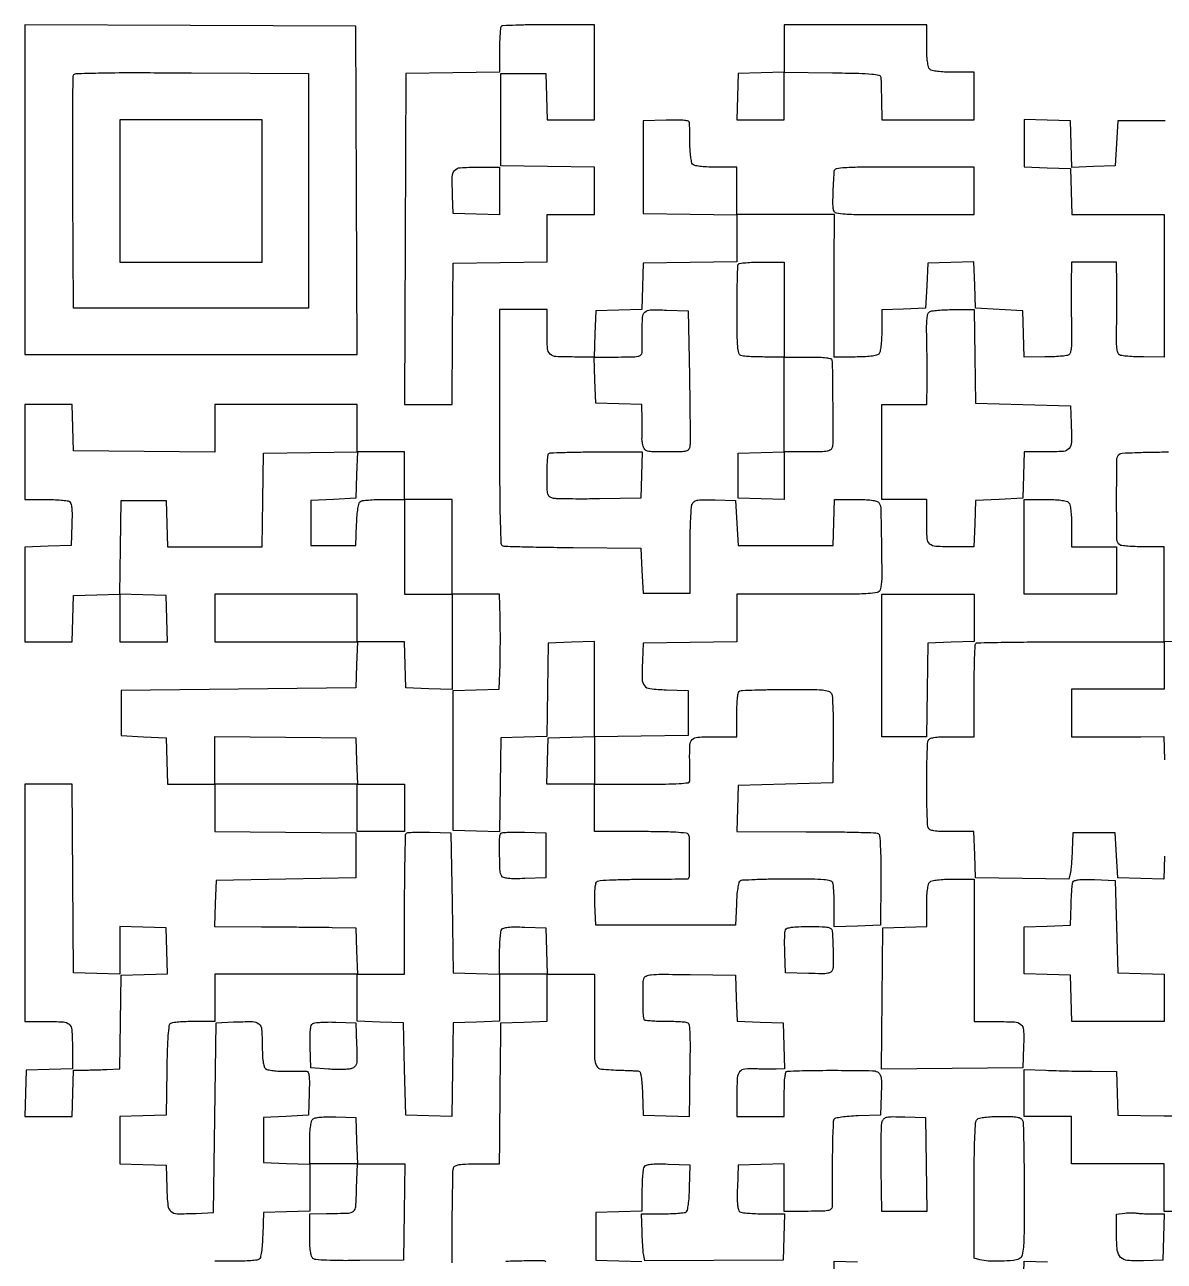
# Model space of a CAD drawing. Extents: x 156 to 936, y 100 to 969.
# Drawn here: x 155.9 to 612.1, y 474 to 969 of the extents above; entities that cross this region are included whole.
import ezdxf

# ---------------------------------------------------------------- set-up
doc = ezdxf.new("R2010")
doc.units = 0

msp = doc.modelspace()

# ---------------------------------------------------------------- linework, layer by layer
for points in [[(156, 903.007138), (156, 837), (222.50719, 837), (289.014379, 837), (288.75719, 902.75), (288.5, 968.5), (222.25, 968.757138), (156, 969.014276)], [(194, 902.5), (194, 874), (222.5, 874), (251, 874), (251, 902.5), (251, 931), (222.5, 931), (194, 931)], [(536, 731.537526), (536, 722.075052), (526.75, 721.787526), (517.5, 721.5), (517.227935, 702.75), (516.955869, 684), (507.977935, 684), (499, 684), (499, 712.5), (499, 741), (517.5, 741), (536, 741)], [(288.787526, 674.25), (289.075052, 665), (298.537526, 665), (308, 665), (308, 655.5), (308, 646), (298.5, 646), (289, 646), (289, 655.5), (289, 665), (260.5, 665), (232, 665), (232, 674.514866), (232, 684.029732), (260.25, 683.764866), (288.5, 683.5)]]:
    msp.add_lwpolyline(points, close=True)
for points in [[(346.666667, 968.333333, 0.174642), (346.400825, 967.768066, 0.005895), (346.195833, 965.27419, 0.0105), (346.048335, 962.28013, 0.007056), (346, 958.855399), (346, 950.044131), (327.25, 949.772065), (308.5, 949.5), (308.242862, 883.25), (307.985724, 817), (317.477288, 817), (326.968853, 817), (327.234427, 845.25), (327.5, 873.5), (346.25, 873.772065), (365, 874.044131), (365, 883.522065), (365, 893), (374.5, 893), (384, 893), (384, 902.477935), (384, 911.955869), (365.25, 912.227935), (346.5, 912.5), (346.5, 931), (346.5, 949.5), (355.5, 949.5), (364.5, 949.5), (364.787526, 940.25), (365.075052, 931), (374.537526, 931), (384, 931), (384, 950), (384, 969), (365.666667, 969, 0.0034), (358.591013, 968.951878, 0.005368), (352.522917, 968.804167, 0.001621), (347.281849, 968.603258, 0.188134)], [(460, 959.537526), (460, 950.075052), (450.75, 949.787526), (441.5, 949.5), (441.212474, 940.25), (440.924948, 931), (450.462474, 931), (460, 931), (460, 940.521593), (460, 950.043186), (479.25, 949.771593, -0.002407), (489.837029, 949.571244, -0.016852), (494.994183, 949.274706, -0.030017), (497.897771, 948.832445, -0.328645), (498.63465, 948, -0.014308), (498.693088, 947.041814, -0.001319), (498.763631, 944.664062, -0.001701), (498.830636, 941.827544, -0.001333), (498.88465, 938.75), (499, 931), (517.5, 931), (536, 931), (536, 940.5), (536, 950), (527.7, 950, -0.011084), (524.171507, 950.07823, -0.020332), (521.306878, 950.322289, -0.021091), (519.139671, 950.689458, -0.144849), (518.2, 951.2, -0.144849), (517.689458, 952.139671, -0.021091), (517.322289, 954.306878, -0.020332), (517.07823, 957.171507, -0.011084), (517, 960.7), (517, 969), (488.5, 969), (460, 969)], [(269.5, 902.5), (269.5, 855.5), (222.5, 855.5), (175.5, 855.5), (175.239372, 901.5, -0.000997), (175.174287, 919.225103, -0.001596), (175.197198, 934.357597, -0.000282), (175.267665, 947.72814, -0.090314), (175.461789, 948.759906, -0.301449), (176.45055, 949.464468, -0.003096), (185.402033, 949.70934, -0.005599), (198.68089, 949.841585, -0.001079), (222.722417, 949.759906), (269.5, 949.5)], [(346, 902.462474), (346, 892.924948), (336.75, 893.212474), (327.5, 893.5), (327.199088, 900.479083, -0.012322), (327.058134, 908.11956, -0.176722), (327.990719, 910.627338, -0.202101), (330.267676, 911.772817, -0.01682), (337.019052, 912), (346, 912)], [(479.878719, 910.25, 0.004152), (479.51852, 904.341581, 0.008962), (479.360641, 899.788509, 0.009339), (479.367251, 896.378209, 0.066565), (479.619246, 894.75, 0.281379), (480.754934, 893.721858, 0.031442), (484.369175, 893.270277, 0.014068), (491.171411, 893.043658, 0.001292), (508.067388, 893), (536, 893), (536, 902.5), (536, 912), (508, 912, 0.001237), (490.937567, 911.95778, 0.014301), (484.248842, 911.733292, 0.033889), (480.78491, 911.280774, 0.338048)], [(460, 855), (460, 836), (469.5, 836, -0.006842), (474.021287, 835.938129, -0.025622), (476.852049, 835.71517, -0.038468), (478.595692, 835.349479, -0.317136), (479.073527, 834.75, -0.012317), (479.285296, 828.546118, -0.0017), (479.363914, 815.636794, -0.000559), (479.385857, 801.68313, -0.05648), (479.167683, 799.75, -0.195667), (478.524071, 798.83241, -0.099245), (477.189386, 798.307307, -0.038925), (474.668381, 798.056461, -0.005341), (469.383369, 798), (460, 798), (460, 788.462474), (460, 778.924948), (450.75, 779.212474), (441.5, 779.5), (441.5, 788.5), (441.5, 797.5), (450.75, 797.787526), (460, 798.075052), (460, 817.037526), (460, 836), (452.081787, 836, -0.006892), (448.936552, 836.043356, -0.008754), (446.035564, 836.174211, -0.00712), (443.617751, 836.360326, -0.068944), (442.61809, 836.593058, -0.249737), (441.776368, 837.562638, -0.035249), (441.354065, 840.265408, -0.01854), (441.127703, 845.032304, -0.002685), (441.079032, 854.757688, -0.002744), (441.118806, 861.552996, -0.004262), (441.235231, 867.413001, -0.001371), (441.392841, 872.473969, -0.130661), (441.601747, 873.16463, -0.228282), (442.122665, 873.497311, -0.007844), (444.592788, 873.75461, -0.013297), (447.595167, 873.939519, -0.00873), (451.059017, 874), (460, 874)], [(422, 828.5, -0.001299), (422.168411, 818.374174, -0.001911), (422.259257, 809.476562, -0.000883), (422.294296, 801.894655, -0.035999), (422.180449, 800.25, -0.127993), (421.655355, 798.992928, -0.172025), (420.630981, 798.322086, -0.055338), (418.526186, 798.050076, -0.00449), (412.949501, 798, -0.004703), (407.380008, 798.052393, -0.055142), (405.230292, 798.331226, -0.158617), (404.123964, 799.015278, -0.114625), (403.457209, 800.314471, -0.015141), (403.248099, 801.269182, -0.015674), (403.099904, 802.223877, -0.015567), (403.023508, 803.056277, -0.062768), (403.056578, 803.564471, 0.042727), (403.122935, 804.194415, 0.002724), (403.149103, 806.050103, 0.003979), (403.15064, 808.264703, 0.002949), (403.118421, 810.712474), (403, 816.924948), (393.75, 817.212474), (384.5, 817.5), (384.212474, 826.75), (383.924948, 836), (393.462474, 836, 0.0048), (398.932131, 836.052505, 0.040209), (401.389756, 836.29803, 0.11765), (402.597247, 836.828841, 0.222408), (403.08234, 837.75, 0.009141), (403.111709, 838.771764, 0.0015), (403.126441, 840.748438, 0.00165), (403.129118, 843.074545, 0.001456), (403.116842, 845.5, -0.014278), (403.247849, 851.864475, -0.191961), (404.198525, 853.945925, -0.187666), (406.330382, 854.8273, -0.013549), (412.829377, 854.787775), (421.5, 854.5)], [(536.227935, 836.25), (536.5, 817.5), (555.5, 817), (574.5, 816.5), (574.800912, 809.520917, -0.012303), (574.942101, 801.883746, -0.176255), (574.011851, 799.374694, -0.202443), (571.739673, 798.228106, -0.016964), (565.018474, 798), (556.075052, 798), (555.787526, 788.75), (555.5, 779.5), (546, 779), (536.5, 778.5), (536.212474, 769.25), (535.924948, 760), (528.044262, 760, -0.011491), (520.592092, 760.171283, -0.175559), (518.249844, 761.143776, -0.19511), (517.199102, 763.350994, -0.014732), (517, 770.106989), (517, 779), (508, 779), (499, 779), (499, 798), (499, 817), (508, 817), (517, 817), (517.122144, 825.75, 0.003161), (517.152891, 829.776166, 0.001758), (517.142088, 834.684163, 0.001753), (517.096273, 839.651677, 0.002836), (517.018516, 843.876937, -0.007207), (516.974178, 848.467306, -0.026256), (517.140898, 851.375954, -0.040433), (517.500978, 853.242428, -0.18574), (518.146372, 854.111625, -0.108779), (519.077129, 854.449377, -0.010133), (521.519328, 854.721909, -0.012647), (524.477933, 854.916196, -0.009605), (527.727935, 854.984687), (535.955869, 855)], [(402.787526, 788.75), (402.5, 779.5), (386, 779.214485, -0.003332), (379.515656, 779.145502, -0.004581), (373.685938, 779.175744, -0.002978), (368.797256, 779.275019, -0.053901), (367.25, 779.483537, -0.115926), (366.001996, 780.121378, -0.156008), (365.33433, 781.191128, -0.056809), (365.054753, 783.250115, -0.005365), (365, 788.352385, -0.007476), (365.048358, 791.586583, -0.011049), (365.195833, 794.42018, -0.00648), (365.401212, 796.773409, -0.173043), (365.666667, 797.333333, -0.188158), (366.281948, 797.603267, -0.001615), (371.53394, 797.804167, -0.005358), (377.61415, 797.951879, -0.003394), (384.704192, 798), (403.075052, 798)], [(573.8, 777.8, -0.144849), (574.310542, 776.860329, -0.021091), (574.677711, 774.693122, -0.020332), (574.92177, 771.828493, -0.011084), (575, 768.3), (575, 760), (584, 760), (593, 760), (593, 750.5), (593, 741), (574.5, 741), (556, 741), (556, 760), (556, 779), (564.3, 779, -0.011084), (567.828493, 778.92177, -0.020332), (570.693122, 778.677711, -0.021091), (572.860329, 778.310542, -0.144849)], [(478.861676, 701.25, -0.108731), (479.225454, 699.949608, -0.004363), (479.459449, 695.020313, -0.007491), (479.598992, 689.140351, -0.005214), (479.587821, 682.5), (479.381921, 665.5), (460.440961, 665), (441.5, 664.5), (441.212474, 655.25), (440.924948, 646), (468.712474, 645.984687, -0.00247), (479.444467, 645.925767, -0.003878), (488.666004, 645.758058, -0.001092), (496.674163, 645.532768, -0.138583), (497.618602, 645.234687, -0.229654), (498.150965, 644.342901, -0.008345), (498.435357, 640.287683, -0.011156), (498.609975, 634.659338, -0.003823), (498.618602, 626.5), (498.5, 608.5), (489.25, 608.212474), (480, 607.924948), (480, 615.880687, 0.007017), (479.955617, 619.042924, 0.008872), (479.821697, 621.964077, 0.007277), (479.631102, 624.399219, 0.068543), (479.393011, 625.418213, 0.246285), (478.408688, 626.284025, 0.038231), (475.762807, 626.716578, 0.019024), (471.032352, 626.941825, 0.002601), (461.143011, 626.984687, 0.004048), (454.29448, 626.923303, 0.006099), (448.328362, 626.748704, 0.002697), (443.258651, 626.511016, 0.129194), (442.293967, 626.202843, 0.192561), (441.763838, 625.466763, 0.02067), (441.333008, 623.36687, 0.020911), (440.994333, 620.539342, 0.010674), (440.793967, 616.968156), (440.5, 608.5), (412.5, 608.5), (384.5, 608.5), (384.206902, 616.914347, -0.008487), (384.135459, 620.917502, -0.027242), (384.278289, 623.579644, -0.039598), (384.610113, 625.331198, -0.18944), (385.206902, 626.131369, -0.125638), (386.227836, 626.453414, -0.003021), (391.229846, 626.701493, -0.006422), (397.135267, 626.882668, -0.004298), (403.894701, 626.945056, 0.001602), (410.58507, 626.97073, 0.002604), (416.26721, 627.040335, 0.000386), (421.300863, 627.132107, 0.193978), (421.587278, 627.253945, 0.196488), (422.037923, 628.327701, 0.002455), (422.071466, 635.911942, 0.003217), (422.019939, 643.357997, 0.135882), (421.578708, 644.872648, 0.235786), (420.703688, 645.414087, 0.00804), (416.557804, 645.725271, 0.010977), (410.805371, 645.93755, 0.003733), (402.440983, 646), (384, 646), (384, 655.5), (384, 665), (374.462474, 665), (364.924948, 665), (365.212474, 674.25), (365.5, 683.5), (374.75, 683.787526), (384, 684.075052), (384, 674.537526), (384, 665), (403, 665, 0.002951), (412.447298, 665.055759, 0.013371), (417.95173, 665.268026, 0.014014), (421.485167, 665.598693, 0.351985), (422.119981, 666.25, 0.02173), (422.161772, 667.049288, 0.001995), (422.171305, 669.036892, 0.002574), (422.16101, 671.408296, 0.002014), (422.126219, 673.981974, -0.014127), (422.197334, 680.624495, -0.18781), (423.155368, 682.827221, -0.185653), (425.355606, 683.815393, -0.01375), (432.067388, 684), (441, 684), (441, 692.916667, -0.008266), (441.067874, 697.021966, -0.024717), (441.299188, 699.819848, -0.032039), (441.668333, 701.679382, -0.236055), (442.25, 702.337719, -0.086477), (443.205998, 702.542485, -0.001724), (448.189665, 702.717133, -0.004048), (454.027323, 702.854257, -0.002701), (460.714816, 702.921053, -0.002482), (470.788958, 702.917253, -0.021625), (475.25831, 702.699946, -0.052073), (477.691448, 702.217155, -0.197895)], [(156, 617.5), (156, 570), (163.918213, 570, -0.011384), (171.397656, 569.829682, -0.174757), (173.745668, 568.860252, -0.195866), (174.79962, 566.658129, -0.014889), (175, 559.930537), (175, 551.075052), (165.75, 550.787526), (156.5, 550.5), (156.212474, 541.25), (155.924948, 532), (165.424948, 532), (174.924948, 532), (175.212474, 541.25), (175.5, 550.5), (179.5, 550.54094, 0.002864), (181.403048, 550.571318, 0.001349), (183.860706, 550.631265, 0.001337), (186.434215, 550.707871, 0.001884), (188.727935, 550.79094), (193.955869, 551), (194.227935, 569.75), (194.5, 588.5), (203.787023, 588.788016), (213.074046, 589.076031), (212.787023, 598.288016), (212.5, 607.5), (203.25, 607.787526), (194, 608.075052), (194, 598.5), (194, 588.924948), (184.75, 589.212474), (175.5, 589.5), (175.237975, 627.25), (174.97595, 665), (165.487975, 665), (156, 665)], [(364.5, 636.5), (364.5, 627.5), (356.085653, 627.206902, -0.008519), (352.085459, 627.135766, -0.027159), (349.4185, 627.278749, -0.039341), (347.659703, 627.610638, -0.187221), (346.850966, 628.206902, -0.132115), (346.196599, 630.302816, -0.007818), (346.033661, 637.012925, -0.006174), (346.059, 643.850027, -0.194743), (346.702644, 645.369311, -0.179987), (347.290922, 645.638564, -0.007016), (349.709672, 645.781547, -0.011703), (352.626528, 645.84459, -0.007913), (355.952644, 645.785977), (364.5, 645.5)], [(536, 598.5), (536, 570), (543.75, 569.986345, -0.009685), (552.11045, 569.809648, -0.162901), (554.660624, 568.839646, -0.214263), (555.765, 566.622987, -0.018341), (555.78709, 560.123669), (555.5, 551.5), (527.2344, 551.2344), (498.9688, 550.9688), (499.2344, 579.2344), (499.5, 607.5), (508.25, 607.788933), (517, 608.077866), (517, 616.338933, -0.011162), (517.078348, 619.8482, -0.020382), (517.32263, 622.701574, -0.021133), (517.68998, 624.86205, -0.144676), (518.2, 625.8, -0.144849), (519.139671, 626.310542, -0.021091), (521.306878, 626.677711, -0.020332), (524.171507, 626.92177, -0.011084), (527.7, 627), (536, 627)], [(593, 608), (593.5, 589.5), (602.75, 589.212474), (612, 588.924948), (612, 579.462474), (612, 570), (593.537526, 570), (575.075052, 570), (574.787526, 579.25), (574.5, 588.5), (565.25, 588.787526), (556, 589.075052), (556, 598.5), (556, 607.924948), (565.25, 608.212474), (574.5, 608.5), (574.769726, 616.5, -0.004856), (574.906924, 619.658206, -0.006435), (575.096669, 622.529142, -0.004718), (575.308686, 624.923964, -0.062009), (575.503958, 625.790697, -0.236137), (576.136155, 626.393451, -0.045966), (577.725013, 626.725324, -0.029219), (580.255094, 626.866208, -0.00809), (584.234232, 626.790697), (592.5, 626.5)], [(479.140325, 606.25, -0.008813), (479.434524, 601.540594, -0.008272), (479.570509, 596.723205, -0.006297), (479.566613, 592.477703, -0.062282), (479.32175, 590.713519, -0.180729), (478.65417, 589.77825, -0.110215), (477.375554, 589.276814, -0.041249), (474.953511, 589.102747, -0.00513), (469.671034, 589.213519), (460.5, 589.5), (460.205027, 597.411609, -0.006569), (460.129541, 600.539392, -0.008656), (460.147568, 603.392336, -0.006579), (460.235027, 605.7687, -0.079281), (460.423642, 606.661609, -0.228749), (461.106941, 607.304101, -0.041413), (462.854544, 607.698735, -0.027242), (465.620517, 607.933967, -0.007593), (469.968615, 608, -0.005271), (475.104723, 607.945858, -0.041888), (477.463998, 607.697673, -0.117782), (478.643539, 607.166641, -0.211385)], [(288.789077, 560.740106, -0.004786), (288.917495, 555.256924, -0.055067), (288.710778, 553.114247, -0.152164), (288.068186, 551.960612, -0.106338), (286.789077, 551.178684, -0.064478), (285.476858, 550.901691, -0.013354), (283.116166, 550.777523, -0.013825), (280.34779, 550.782524, -0.012645), (277.5, 550.938578), (270.5, 551.5), (270.206902, 559.914347, -0.008557), (270.136131, 563.911022, -0.02706), (270.279299, 566.583734, -0.03904), (270.61127, 568.351173, -0.184607), (271.206902, 569.17015, -0.118191), (272.102078, 569.488416, -0.010843), (274.470153, 569.689286, -0.01353), (277.341672, 569.792355, -0.010196), (280.5, 569.755803), (288.5, 569.5)], [(288.787526, 522.25), (289.075052, 513), (298.559119, 513), (308.043186, 513), (307.771593, 493.75), (307.5, 474.5), (290.059087, 474.285999, -0.004306), (282.398845, 474.257989, -0.010385), (276.733702, 474.403766, -0.008096), (272.515232, 474.668561, -0.154677), (271.309087, 475.158444, -0.155417), (270.71566, 476.084872, -0.030982), (270.321487, 478.035446, -0.024503), (270.075167, 480.812899, -0.009865), (270, 484.622445), (270, 493), (276.75, 493.09854, 0.005115), (285.590265, 493.31807, 0.167952), (287.553727, 494.074789, 0.204816), (288.447907, 495.852254, 0.008176), (288.786212, 503.25), (289.072424, 513), (279.536212, 513), (270, 513), (270, 521.3, -0.010869), (270.078193, 524.896692, -0.021373), (270.324495, 527.746533, -0.023516), (270.70151, 529.866807, -0.141534), (271.236619, 530.836619, -0.141627), (272.215618, 531.376564, -0.030081), (274.156875, 531.694801, -0.024175), (276.863904, 531.841129, -0.010354), (280.486619, 531.786619), (288.5, 531.5)], [(516.772065, 512.75), (517.044131, 494), (508.067659, 494), (499.091188, 494), (498.795594, 511.070289, -0.004172), (498.735641, 517.753264, -0.005897), (498.802102, 523.704994, -0.003537), (498.952225, 528.702015, -0.079909), (499.232839, 530.111008, -0.133792), (499.985209, 531.160284, -0.125201), (501.18462, 531.715619, -0.049108), (503.369639, 531.904818, -0.005847), (508.232839, 531.79072), (516.5, 531.5)], [(555.393011, 530.418213, -0.0852), (555.637884, 529.187599, -0.001182), (555.821697, 521.55106, -0.003278), (555.956081, 512.679139, -0.002147), (556, 502.453396, -0.001294), (555.957271, 485.939667, -0.016315), (555.721862, 479.715275, -0.044853), (555.199984, 476.482961, -0.210446), (554.065741, 475.035184, -0.10127), (551.688819, 474.327055, -0.015526), (546.736312, 474.046219, -0.018012), (541.669106, 474.099047, -0.0539), (538.25, 474.630286), (536, 475.233263), (536, 502.416631, -0.002283), (536.059429, 515.434032, -0.008281), (536.272072, 523.708871, -0.006471), (536.589716, 529.457878, -0.181262), (537.2, 530.8, -0.144372), (538.134923, 531.309096, -0.021205), (540.283644, 531.676767, -0.02047), (543.117343, 531.921443, -0.0113), (546.593011, 532, -0.007619), (550.858247, 531.935, -0.03686), (553.266754, 531.683212, -0.073109), (554.680141, 531.208851, -0.185749)], [(607.119313, 493), (612.075052, 493), (611.787526, 483.75), (611.5, 474.5), (603.839522, 474.231907, -0.024989), (597.397024, 474.328456, -0.181328), (594.622969, 475.579637, -0.175687), (593.307856, 478.369456, -0.023174), (593, 485.00807), (593, 492.873283), (596.25, 493.270761, -0.01345), (597.591945, 493.398357, -0.013519), (598.936525, 493.453332, -0.013445), (600.109633, 493.438008, -0.051509), (600.831787, 493.334119, 0.041783), (601.627547, 493.203829, 0.006421), (603.228111, 493.098147, 0.007134), (605.124308, 493.024495, 0.006139)]]:
    msp.add_lwpolyline(points, format="xyb", close=True)
for points in [[(612.5, 930.5), (593.5, 930.5), (593, 921.5), (592.5, 912.5), (583.788034, 912.211622), (575.076067, 911.923244), (574.788034, 921.211622), (574.5, 930.5), (565.25, 930.787526), (556, 931.075052), (556, 921.575052), (556, 912.075052), (565.25, 911.787526), (574.5, 911.5), (574.787526, 902.25), (575.075052, 893), (593.537526, 893), (612, 893), (612, 864.5), (612, 836), (603.75, 836.015313, -0.00958), (600.491543, 836.083802, -0.012622), (597.525809, 836.278091, -0.010099), (595.077688, 836.550601, -0.108865), (594.146372, 836.888375, -0.18574), (593.500978, 837.757572, -0.040433), (593.140898, 839.624046, -0.026256), (592.974178, 842.532694, -0.007207), (593.018516, 847.123063, 0.002836), (593.096273, 851.348323, 0.001753), (593.142088, 856.315837, 0.001758), (593.152891, 861.223834, 0.003161), (593.122144, 865.25), (593, 874), (584, 874), (575, 874), (574.877856, 865.25, 0.003161), (574.847109, 861.223834, 0.001758), (574.857912, 856.315837, 0.001753), (574.903727, 851.348323, 0.002836), (574.981484, 847.123063, -0.007207), (575.025822, 842.532694, -0.026256), (574.859102, 839.624046, -0.040433), (574.499022, 837.757572, -0.18574), (573.853628, 836.888375, -0.108718), (572.923264, 836.550638, -0.010157), (570.485214, 836.278091, -0.012665), (567.531603, 836.083805, -0.009623), (564.287526, 836.015313), (556.075052, 836), (555.787526, 845.25), (555.5, 854.5), (546, 855), (536.5, 855.5), (536.211984, 864.787023), (535.923969, 874.074046), (526.711984, 873.787023), (517.5, 873.5), (517, 864.5), (516.5, 855.5), (507.75, 855.211067), (499, 854.922134), (499, 846.661067, -0.011162), (498.921652, 843.1518, -0.020382), (498.67737, 840.298426, -0.021133), (498.31002, 838.13795, -0.144676), (497.8, 837.2, -0.144849), (496.860329, 836.689458, -0.021091), (494.693122, 836.322289, -0.020332), (491.828493, 836.07823, -0.011084), (488.3, 836), (480, 836), (479.933948, 845.25, -0.001558), (479.914517, 850.07687, -0.000466), (479.914668, 857.4375, -0.000467), (479.930247, 865.701619, -0.000505), (479.961067, 873.75), (480.054238, 893), (460.527119, 893), (441, 893), (441, 902.5), (441, 912), (432.622445, 912, -0.010064), (428.905213, 912.074829, -0.023137), (426.118174, 912.316568, -0.027089), (424.126315, 912.693346, -0.167651), (423.264184, 913.25, -0.120683), (422.876269, 914.10699, -0.014242), (422.548019, 916.189062, -0.016374), (422.30573, 918.728006, -0.012737), (422.203334, 921.5, 0.000617), (422.168142, 924.274857, 0.000797), (422.128639, 926.821961, 0.000601), (422.089555, 928.957028, 0.007074), (422.061595, 929.787526, 0.313675), (421.587276, 930.404117, 0.050089), (420.014074, 930.73463, 0.028139), (417.322691, 930.871254, 0.006383), (412.75, 930.787526), (403.5, 930.5), (403.5, 912), (403.5, 893.5), (422.25, 893.227935), (441, 892.955869), (441, 883.5), (441, 874.044131), (422.25, 873.772065), (403.5, 873.5), (403.212964, 864.287036), (402.925929, 855.074071), (393.712964, 854.787036), (384.5, 854.5), (384.212474, 845.25), (383.924948, 836), (376.044262, 836, -0.011491), (368.592092, 836.171283, -0.175559), (366.249844, 837.143776, -0.19511), (365.199102, 839.350994, -0.014732), (365, 846.106989), (365, 855), (355.5, 855), (346, 855), (346, 807.968615, 0.001074), (346.052061, 783.738912, 0.005628), (346.259373, 770.410711, 0.003161), (346.556375, 761.449761, 0.299757), (347.274276, 760.448245, 0.084693), (348.285587, 760.245952, 0.000753), (356.098353, 760.035445, 0.002574), (365.092717, 759.852978, 0.001656), (375.524276, 759.72963), (402.5, 759.5), (403, 750.5), (403.5, 741.5), (412.882952, 741.5), (422.265903, 741.5), (422.262189, 758.5, -0.005073), (422.328138, 765.143138, -0.007258), (422.531903, 771.031925, -0.00427), (422.816725, 775.967527, -0.103319), (423.185578, 777.289532, -0.138643), (424.050363, 778.211272, -0.094968), (425.404877, 778.709349, -0.042842), (427.726723, 778.889347, -0.006765), (432.306341, 778.789532), (440.5, 778.5), (441, 769.5), (441.5, 760.5), (460.5, 760.5), (479.5, 760.5), (479.787526, 769.75), (480.075052, 779), (488.415081, 779, -0.010009), (492.179714, 778.924631, -0.024154), (494.953192, 778.679, -0.02991), (496.913713, 778.288855, -0.156724), (497.829332, 777.705642, -0.168924), (498.598566, 775.649762, -0.002003), (498.880797, 761.060689, -0.003906), (498.985352, 747.168642, -0.069654), (498.365513, 742.75, -0.284591), (497.232079, 741.71959, -0.030732), (493.559079, 741.269786, -0.013841), (486.647734, 741.043486, -0.001263), (469.432612, 741), (441, 741), (441, 731.522065), (441, 722.044131), (422.25, 721.772065), (403.5, 721.5), (403.199088, 714.520917, 0.012477), (403.062458, 706.988791, 0.170867), (403.97509, 704.45151, 0.198326), (406.222155, 703.237089, 0.017722), (412.759315, 702.788797), (421.5, 702.5), (421.5, 693.5), (421.5, 684.5), (402.75, 684.227935), (384, 683.955869), (384, 703.015461), (384, 722.075052), (374.75, 721.787526), (365.5, 721.5), (365.228072, 702.787236), (364.956143, 684.074471), (355.728072, 683.787236), (346.5, 683.5), (346.227798, 664.712768), (345.955596, 645.925536), (336.727798, 646.212768), (327.5, 646.5), (327.5, 674.5), (327.5, 702.5), (336.684374, 702.786657), (345.868749, 703.073315), (346.184374, 712.960666, 0.004679), (346.284634, 717.405461, 0.002928), (346.322824, 722.609681, 0.002938), (346.300292, 727.736868, 0.00535), (346.212474, 731.924009), (345.924948, 741), (336.462474, 741), (327, 741), (327, 760), (327, 779), (317.5, 779), (308, 779), (308, 788.5), (308, 798), (298.5, 798), (289, 798), (289, 807.5), (289, 817), (260.5, 817), (232, 817), (232, 807.484427), (232, 797.968853), (203.75, 798.234427), (175.5, 798.5), (175.212474, 807.75), (174.924948, 817), (165.462474, 817), (156, 817), (156, 798), (156, 779), (164.25, 778.984687, -0.00917), (167.504112, 778.918959, -0.012203), (170.45641, 778.732898, -0.00954), (172.894283, 778.472467, -0.110402), (173.793098, 778.149034, -0.187221), (174.389362, 777.340297, -0.039341), (174.721251, 775.5815, -0.027159), (174.864234, 772.914541, -0.008519), (174.793098, 768.914347), (174.5, 760.5), (165.25, 760.212474), (156, 759.924948), (156, 740.962474), (156, 722), (165.462474, 722), (174.924948, 722), (175.212474, 731.25), (175.5, 740.5), (184.75, 740.787526), (194, 741.075052), (194, 731.537526), (194, 722), (203.537526, 722), (213.075052, 722), (212.787526, 731.25), (212.5, 740.5), (203.253567, 740.787479), (194.007134, 741.074957), (194.253567, 759.787479), (194.5, 778.5), (203.5, 778.5), (212.5, 778.5), (212.787526, 769.25), (213.075052, 760), (232.015461, 760), (250.955869, 760), (251.227935, 778.75), (251.5, 797.5), (270.28782, 797.772204), (289.075639, 798.044409), (288.78782, 788.772204), (288.5, 779.5), (279.5, 779), (270.5, 778.5), (270.5, 769.5), (270.5, 760.5), (279.5, 760.5), (288.5, 760.5), (288.793967, 768.968156, -0.010674), (288.994333, 772.539342, -0.020911), (289.333008, 775.36687, -0.02067), (289.763838, 777.466763, -0.192561), (290.293967, 778.202843, -0.112667), (291.145071, 778.505619, -0.008725), (293.569165, 778.748704, -0.011582), (296.502124, 778.922928, -0.008579), (299.75, 778.984687), (308, 779), (308, 760), (308, 741), (317.5, 741), (327, 741), (327, 721.962474), (327, 702.924948), (317.75, 703.212474), (308.5, 703.5), (308.212474, 712.75), (307.924948, 722), (298.462474, 722), (289, 722), (289, 731.5), (289, 741), (260.5, 741), (232, 741), (232, 731.5), (232, 722), (260.537526, 722), (289.075052, 722), (288.787526, 712.75), (288.5, 703.5), (241.5, 703), (194.5, 702.5), (194.5, 693.5), (194.5, 684.5), (203.5, 684), (212.5, 683.5), (212.787526, 674.25), (213.075052, 665), (222.537526, 665), (232, 665), (232, 655.515573), (232, 646.031147), (260.25, 645.765573), (288.5, 645.5), (288.5, 636.5), (288.5, 627.5), (260.5, 627), (232.5, 626.5), (232.212474, 617.25), (231.924948, 608), (250.712474, 607.920976, -0.000609), (258.602103, 607.878178, -0.000549), (266.771789, 607.814941, -0.000549), (274.096585, 607.742156, -0.00174), (279, 607.670976), (288.5, 607.5), (288.787526, 598.25), (289.075052, 589), (260.537526, 589), (232, 589), (232, 579.5), (232, 570), (223.75, 569.984687, 0.008715), (220.500689, 569.922014, 0.011727), (217.563274, 569.745063, 0.008914), (215.136111, 569.497985, 0.11214), (214.273912, 569.190449, 0.223435), (213.660091, 568.222567, 0.01141), (213.268756, 564.426015, 0.01247), (212.965306, 558.909881, 0.003691), (212.773912, 550.455762), (212.5, 532.5), (203.25, 532.212474), (194, 531.924948), (194, 522.5), (194, 513.075052), (203.25, 512.787526), (212.5, 512.5), (212.787398, 503.259666, 0.015944), (213.22487, 496.32236, 0.194276), (214.42727, 494.005037, 0.177011), (216.955531, 493.059164, 0.012814), (224.534186, 493.195758), (231.5, 493.5), (232, 531.5), (232.5, 569.5), (239.479083, 569.800912, -0.012016), (247.060593, 569.94543, -0.168764), (249.591721, 569.051937, -0.207706), (250.756383, 566.855132, -0.019477), (251, 560.603393, 0.009648), (251.074937, 556.720334, 0.025942), (251.32441, 553.970172, 0.03494), (251.733262, 552.072341, 0.150121), (252.359516, 551.116592, 0.125122), (253.277886, 550.68, 0.01831), (255.331739, 550.352328, 0.019592), (257.853449, 550.144036, 0.01517), (260.609516, 550.108492, -0.001828), (263.342516, 550.146172, -0.002354), (265.854544, 550.159794, -0.001796), (267.959751, 550.15374, -0.020507), (268.788933, 550.114346, -0.298927), (269.401384, 549.629701, -0.052069), (269.733857, 548.117241, -0.029423), (269.871352, 545.550078, -0.006922), (269.788933, 541.25), (269.5, 532.5), (260.5, 532), (251.5, 531.5), (251.5, 522.5), (251.5, 513.5), (260.75, 513.212474), (270, 512.924948), (270, 503.5), (270, 494.075052), (260.75, 493.787526), (251.5, 493.5), (251.207902, 484.532999, -0.009786), (251.008289, 480.707636, -0.020298), (250.673305, 477.737125, -0.020215), (250.24575, 475.552989, -0.195149), (249.707902, 474.798312, -0.112618), (248.855762, 474.495093, -0.008743), (246.431384, 474.251635, -0.011595), (243.498009, 474.077158, -0.008591), (240.25, 474.015313), (232, 474)], [(621.75, 721.786212), (612, 722.072424), (612, 741.036212), (612, 760), (603.75, 760.015313, -0.008542), (600.502515, 760.076824, -0.011542), (597.570769, 760.250305, -0.008674), (595.147499, 760.492303, -0.112812), (594.299427, 760.793782, -0.253353), (593.128919, 762.894726, -0.003074), (593.03399, 779.002639, -0.003075), (593.137129, 795.110156, -0.253191), (594.30867, 797.21193, -0.12988), (595.266767, 797.516736, -0.002493), (600.510984, 797.751373, -0.005855), (606.669781, 797.923978, -0.003868), (613.75, 797.984687)], [(327, 473.418213, -0.001558), (327.043843, 487.491593, -0.002435), (327.178303, 499.603225, -0.00066), (327.360793, 510.155181, -0.087168), (327.606989, 511.418213, -0.192406), (328.346128, 512.217093, -0.06988), (329.845898, 512.688469, -0.034532), (332.428287, 512.937024, -0.00673), (337.106989, 513), (346, 513), (346.077967, 521.75, 0.000012), (346.119153, 526.384626, 0.000003), (346.183566, 533.657812, 0.000003), (346.256385, 541.89259, 0.000003), (346.327967, 550), (346.5, 569.5), (355.75, 569.787526), (365, 570.075052), (365, 579.537526), (365, 589), (355.5, 589), (346, 589), (346, 579.537526), (346, 570.075052), (336.75, 569.787526), (327.5, 569.5), (327.227798, 550.712768), (326.955596, 531.925536), (317.727798, 532.212768), (308.5, 532.5), (308, 551), (307.5, 569.5), (298.25, 569.787526), (289, 570.075052), (289, 579.537526), (289, 589), (298.5, 589), (308, 589), (308, 616.833333, -0.002362), (308.050651, 627.554139, -0.003792), (308.206402, 636.697027, -0.000816), (308.416662, 644.705227, -0.191676), (308.702644, 645.369311, -0.179987), (309.290922, 645.638564, -0.007016), (311.709672, 645.781547, -0.011703), (314.626528, 645.84459, -0.007913), (317.952644, 645.785977), (326.5, 645.5), (327, 617.5), (327.5, 589.5), (336.75, 589.212474), (346, 588.924948), (346.015313, 597.212474, -0.009129), (346.081038, 600.480966, -0.01216), (346.267102, 603.445387, -0.009485), (346.527498, 605.893389, -0.110544), (346.850966, 606.793098, -0.187221), (347.659703, 607.389362, -0.039341), (349.4185, 607.721251, -0.027159), (352.085459, 607.864234, -0.008519), (356.085653, 607.793098), (364.5, 607.5), (364.787526, 598.25), (365.075052, 589), (374.537526, 589), (384, 589), (384, 570, 0.002434), (384.072688, 555.06947, 0.121592), (384.800531, 552.239483, 0.253196), (386.791198, 550.932138, 0.013927), (394.5, 550.49014, -0.001854), (396.886213, 550.411059, -0.00234), (399.093251, 550.319379, -0.001856), (400.943548, 550.226959, -0.018783), (401.711067, 550.156782, -0.296384), (402.278421, 549.674023, -0.030676), (402.694763, 547.881168, -0.024823), (403.013582, 545.173553, -0.008641), (403.211067, 541.25), (403.5, 532.5), (412.75, 532.212474), (422, 531.924948), (422.136415, 540.712474, 0.000853), (422.381903, 558.477974, 0.011438), (422.311759, 564.994746, 0.02644), (422.015077, 568.415789, 0.271875), (421.168213, 569.48408, 0.072608), (420.278834, 569.687287, 0.005987), (417.901663, 569.848448, 0.007914), (415.048036, 569.962341, 0.006016), (411.918213, 570, -0.008876), (408.872612, 570.054069, -0.014326), (406.284814, 570.220312, -0.008039), (404.177665, 570.450652, -0.326164), (403.859877, 570.75, -0.038501), (403.560299, 573.51983, -0.005538), (403.448074, 579.216046, -0.004329), (403.448274, 584.996458, -0.06185), (403.719445, 587.035158, -0.222914), (404.668255, 588.174435, -0.086428), (406.698948, 588.726136, -0.025155), (410.85626, 588.903136, -0.001815), (422.372407, 588.772085), (440.5, 588.5), (440.787036, 579.287036), (441.074071, 570.074071), (450.287036, 569.787036), (459.5, 569.5), (459.787526, 560.25), (460.075052, 551), (456.787526, 550.907263, -0.006439), (455.227841, 550.883363, -0.003079), (453.223585, 550.890807, -0.003052), (451.130452, 550.924251, -0.004345), (449.271487, 550.98147, 0.026314), (444.177357, 550.914447, 0.206966), (442.119876, 549.859092, 0.159303), (441.185652, 547.469843, 0.014197), (441, 540.932612), (441, 532), (450.5, 532), (460, 532), (460, 541, -0.007334), (460.062535, 545.263101, -0.026915), (460.286641, 547.952024, -0.041118), (460.654796, 549.604904, -0.313245), (461.25, 550.069063, -0.010398), (470.806125, 550.397906, -0.005147), (482.944185, 550.438068, -0.001621), (495.324647, 550.311448, -0.116981), (497.289532, 549.817318, -0.138453), (498.211217, 548.951019, -0.094847), (498.709269, 547.595358, -0.042825), (498.889291, 545.272718, -0.00677), (498.789532, 540.693659), (498.5, 532.5), (489.532999, 532.207902, 0.010511), (485.949024, 532.015676, 0.017231), (482.927943, 531.68488, 0.013417), (480.550125, 531.275851, 0.207931), (479.884806, 530.813613, 0.126556), (479.611266, 529.934938, 0.002613), (479.403668, 525.304137, 0.005946), (479.252851, 519.857596, 0.003946), (479.203455, 513.60571, -0.000586), (479.196007, 507.308075, -0.000837), (479.173483, 501.71699, -0.000455), (479.142208, 496.98722, -0.012625), (479.101648, 495.75, -0.220509), (478.608023, 494.829192, -0.116612), (477.395687, 494.298728, -0.040241), (474.94065, 494.05279, -0.004851), (469.5, 494), (460, 494), (460, 503.537526), (460, 513.075052), (450.75, 512.787526), (441.5, 512.5), (441.208654, 503.58457, 0.007874), (441.136581, 499.325344, 0.025891), (441.278743, 496.518036, 0.03736), (441.608404, 494.675579, 0.190691), (442.208654, 493.849883, 0.110589), (443.107413, 493.52683, 0.009469), (445.555128, 493.266784, 0.012148), (448.519159, 493.080958, 0.009118), (451.787526, 493.015313), (460.075052, 493), (459.787526, 483.75), (459.5, 474.5), (431.841227, 474.318454), (404.182454, 474.136907), (403.730494, 476.318454, -0.028634), (403.542718, 477.586342, -0.005035), (403.350805, 479.988858, -0.005443), (403.184601, 482.814351, -0.004868), (403.072603, 485.75), (402.866673, 493), (411.183336, 493.015313, 0.008353), (414.455082, 493.075999, 0.011339), (417.40436, 493.247036, 0.008412), (419.84312, 493.485395, 0.113526), (420.682571, 493.782656, 0.198516), (421.204149, 494.525055, 0.019395), (421.608492, 496.725599, 0.019929), (421.91648, 499.702776, 0.009731), (422.083552, 503.517344), (422.301961, 512.5), (413.485551, 512.791346, 0.007996), (409.27832, 512.863051, 0.026121), (406.498483, 512.720652, 0.037704), (404.672129, 512.390608, 0.190065), (403.849883, 511.791346, 0.110303), (403.526902, 510.894378, 0.00958), (403.266784, 508.466919, 0.012233), (403.080964, 505.527132, 0.009199), (403.015313, 502.287526), (403, 494.075052), (393.75, 493.787526), (384.5, 493.5), (384.5, 484), (384.5, 474.5), (393.75, 474.212474), (403, 473.924948)], [(612.211984, 636.212977), (611.923969, 626.925954), (602.711984, 627.212977), (593.5, 627.5), (593, 636.5), (592.5, 645.5), (584, 645.5), (575.5, 645.5), (575.245668, 638.5, -0.005633), (575.110115, 635.653446, -0.006124), (574.913226, 632.888857, -0.005782), (574.68831, 630.52618, -0.029665), (574.4711, 629.228025), (573.950865, 626.95605), (555.225433, 627.228025), (536.5, 627.5), (536.212474, 636.75), (535.924948, 646), (527.069463, 646, -0.006773), (522.412948, 646.063076, -0.03465), (519.839867, 646.311792, -0.070053), (518.344751, 646.783328, -0.192061), (517.606989, 647.581787, -0.080274), (517.364768, 648.739764, -0.002791), (517.178303, 653.350875, -0.005143), (517.044084, 658.81755, -0.003565), (517, 665, -0.003565), (517.044084, 671.18245, -0.005143), (517.178303, 676.649125, -0.002791), (517.364768, 681.260236, -0.080274), (517.606989, 682.418213, -0.192406), (518.346128, 683.217093, -0.06988), (519.845898, 683.688469, -0.034532), (522.428287, 683.937024, -0.00673), (527.106989, 684), (536, 684), (536, 702.333333, -0.0034), (536.048122, 709.408987, -0.005368), (536.195833, 715.477083, -0.001621), (536.396742, 720.718151, -0.188134), (536.666667, 721.333333, -0.193922), (537.306701, 721.605679, -0.000419), (548.104167, 721.804167, -0.002714), (560.305602, 721.951986, -0.001672), (574.666667, 722), (612, 722), (612, 712.5), (612, 703), (593.5, 703), (575, 703), (575, 693.5), (575, 684), (584.25, 683.936029, 0.001581), (588.45824, 683.920235, 0.000931), (593.488752, 683.926629, 0.000931), (598.515623, 683.951735, 0.001591), (602.711709, 683.993861), (611.923418, 684.115664), (612.211709, 674.807832)], [(630.25, 493.984687), (612, 494), (612, 503.5), (612, 513), (593.5, 513), (575, 513), (575, 522.5), (575, 532), (565.5, 532), (556, 532), (556, 541.411189), (556, 550.822379), (564.75, 550.46699, 0.002972), (568.798827, 550.326646, 0.001609), (573.782313, 550.199605, 0.001602), (578.857045, 550.102841, 0.002529), (583.211067, 550.0558), (592.922134, 550), (593.211067, 541.25), (593.5, 532.5), (611.955416, 532.226647, -0.003561), (620.668275, 532.035521, -0.012194)], [(364.542124, 473.79121, 0.201251), (363.427145, 474.247185, 0.002742), (355.901396, 474.138225, 0.003747), (348.541532, 473.936109, 0.130388)]]:
    msp.add_lwpolyline(points, format="xyb")
for points in [[(480, 465.596543), (480, 474.075052), (489.25, 473.787526)], [(555.789473, 465.287003), (556.078945, 474.074007), (565.289473, 473.787003)]]:
    msp.add_lwpolyline(points)

doc.saveas('drawing.dxf')
